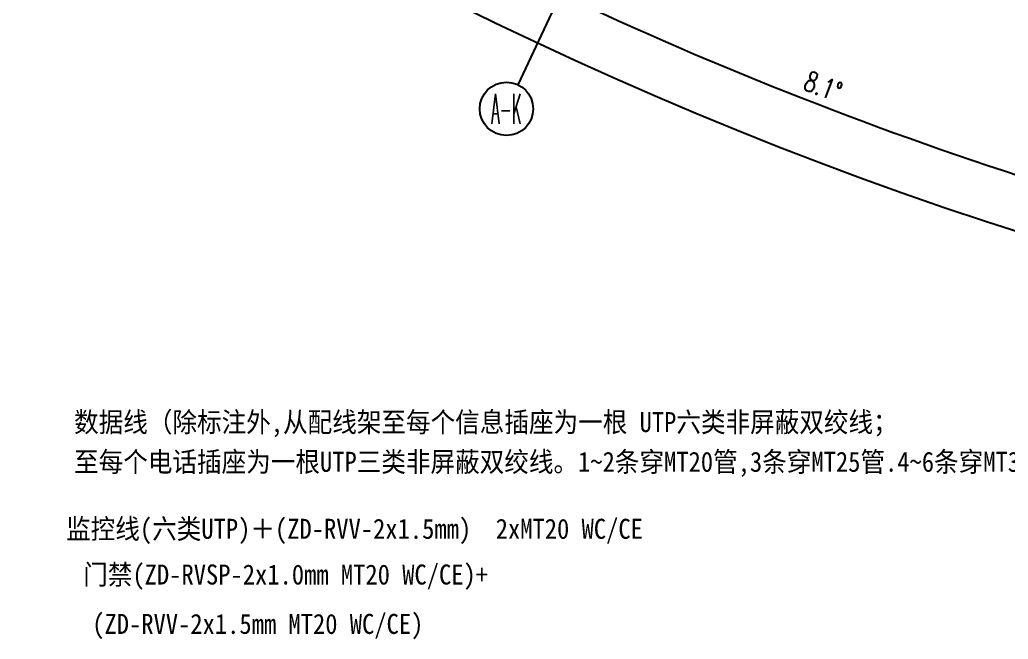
# Model space of a CAD drawing. Extents: x 13680 to 1640314, y -473492 to 65390.
# Drawn here: x 1438406 to 1453210, y -361555 to -352274 of the extents above; entities that cross this region are included whole.
import ezdxf
from ezdxf.enums import TextEntityAlignment as Align

# ---------------------------------------------------------------- set-up
doc = ezdxf.new("R2010")
doc.units = 0
doc.header["$LTSCALE"] = 1000
doc.header["$MEASUREMENT"] = 0
doc.linetypes.add('DASH', pattern=[0.35, 0.25, -0.1])
for name, color, linetype in [('0-电气文字', 6, 'Continuous'), ('AXIS', 1, 'Continuous'), ('AXIS_TEXT', 7, 'Continuous'), ('WINDOW', 2, 'Continuous'), ('室外建筑', 8, 'Continuous')]:
    doc.layers.add(name, color=color, linetype=linetype)
doc.styles.add('-宋体', font='', dxfattribs={"width": 1.3})
doc.styles.add('_TCH_AXIS', font='COMPLEX', dxfattribs={"bigfont": 'GBCBIG'})
doc.styles.add('_TCH_DIM_T3', font='SIMPLEX', dxfattribs={"width": 0.705882, "bigfont": 'GBCBIG'})
doc.styles.get('-宋体').set_extended_font_data('NSimSun')
doc.dimstyles.new('_TCH_ARROW&&100', dxfattribs={"dimtxt": 297.5, "dimasz": 200, "dimexe": 250, "dimexo": 300, "dimgap": 126.25, "dimtad": 1, "dimdec": 0, "dimzin": 0, "dimdsep": 46, "dimtxsty": '_TCH_DIM_T3', "dimcen": 0.09, "dimclrt": 7, "dimazin": 2, "dimtfac": 1, "dimtdec": 0, "dimtix": 1, "dimtmove": 2, "dimatfit": 3, "dimfxl": 1, "dimtolj": 1, "dimtzin": 0, "dimarcsym": 0})

# ---------------------------------------------------------------- blocks, each defined once
blk = doc.blocks.new('*D206')
at = {"layer": 'AXIS', "color": 0, "lineweight": -2, "transparency": 16777216}
for p, q in [((1447441, -349899), (1446398, -352116)), ((1454924, -352794), (1454203, -355135))]:
    blk.add_line(p, q, dxfattribs=at)
blk.add_arc((1471625, -298505), 59000, 244.99422, 252.70578, dxfattribs=at)
at = {"layer": 'AXIS', "color": 0, "transparency": 16777216}
for points in [[(1446671, -352005), (1446700, -351944), (1446504, -351890)], [(1454096, -354806), (1454076, -354869), (1454277, -354897)]]:
    blk.add_solid(points, dxfattribs=at)
at = {"layer": 'Defpoints', "color": 0, "transparency": 16777216}
for p in [(1471625, -298505), (1447569, -349627), (1455012, -352507), (1449047, -353014)]:
    blk.add_point(p, dxfattribs=at)
at = {"layer": 'AXIS', "color": 7, "transparency": 16777216, "insert": (1450437, -353274), "char_height": 297.5, "attachment_point": 5, "rotation": 338.85, "style": '_TCH_DIM_T3'}
blk.add_mtext('\\A1;8.1°', dxfattribs=at)
blk = doc.blocks.new('*D209')
at = {"layer": 'AXIS', "color": 0, "lineweight": -2, "transparency": 16777216}
for p, q in [((1414825, -298505), (1411575, -298505)), ((1462740, -354605), (1462231, -357815))]:
    blk.add_line(p, q, dxfattribs=at)
blk.add_arc((1471625, -298505), 59800, 180.19165, 260.80826, dxfattribs=at)
at = {"layer": 'AXIS', "color": 0, "transparency": 16777216}
for points in [[(1411792, -298705), (1411859, -298705), (1411825, -298505)], [(1462078, -357504), (1462068, -357570), (1462270, -357569)]]:
    blk.add_solid(points, dxfattribs=at)
at = {"layer": 'Defpoints', "color": 0, "transparency": 16777216}
for p in [(1415125, -298505), (1471625, -298505), (1418343, -325653), (1462787, -354309)]:
    blk.add_point(p, dxfattribs=at)
at = {"layer": 'AXIS', "color": 7, "transparency": 16777216, "insert": (1426362, -337163), "char_height": 297.5, "attachment_point": 5, "rotation": 310.5, "style": '_TCH_DIM_T3'}
blk.add_mtext('\\A1;81°', dxfattribs=at)

msp = doc.modelspace()

# ---------------------------------------------------------------- linework, layer by layer
at = {"layer": 'AXIS'}
msp.add_line((1447568.769, -349627.488), (1445865.652, -353246.796), dxfattribs=at)
msp.add_circle((1445695.34, -353608.727), 400, dxfattribs=at)
at = {"layer": 'WINDOW'}
for radius, start, end in [(54800, 179.7909126, 261.2080234), (54867, 228.7044267, 261.2777346), (55000, 228.5999999, 261.4156146), (54933, 228.7043012, 261.3462394)]:
    msp.add_arc((1471625.299, -298504.76), radius, start, end, dxfattribs=at)
at = {"layer": '室外建筑', "linetype": 'DASH', "ltscale": 2}
msp.add_arc((1471625.299, -298504.76), 55400, 179.1726169, 261.8263191, dxfattribs=at)

# ---------------------------------------------------------------- texts
at = {"layer": '0-电气文字', "color": 6, "linetype": 'Continuous', "style": '-宋体', "width": 0.9}
for s, p in [('数据线（除标注外,从配线架至每个信息插座为一根 UTP六类非屏蔽双绞线；', (1439218.978, -358451.711)), ('至每个电话插座为一根UTP三类非屏蔽双绞线。1~2条穿MT20管,3条穿MT25管.4~6条穿MT32管。）', (1439218.978, -359046.495)), ('监控线(六类UTP)＋(ZD-RVV-2x1.5mm)  2xMT20 WC/CE', (1439099.925, -360050.595)), ('门禁(ZD-RVSP-2x1.0mm MT20 WC/CE)+', (1439356.268, -360735.449)), ('(ZD-RVV-2x1.5mm MT20 WC/CE)', (1439491.111, -361475.139))]:
    msp.add_text(s, height=300, dxfattribs=at).set_placement(p)
at = {"layer": 'AXIS_TEXT', "style": '_TCH_AXIS', "width": 0.318182}
msp.add_text('A-K', height=452.5483, dxfattribs=at).set_placement((1445469.066, -353835.001), (1445921.614, -353835.001), align=Align.FIT)

# ---------------------------------------------------------------- dimensions: what is measured, and where the dimension line sits
at = {"layer": 'AXIS'}
for base, p1, p2, picture, middle in [((1418343.098, -325653.37), (1415125.299, -298504.783), (1462786.639, -354309.133), '*D209', (1426362.103, -337163.118)), ((1449046.976, -353013.652), (1447568.769, -349627.488), (1455012.021, -352507.065), '*D206', (1450436.683, -353273.986))]:
    dim = msp.add_angular_dim_3p(base=base, center=(1471625.299, -298504.76), p1=p1, p2=p2, dimstyle='_TCH_ARROW&&100', dxfattribs=at)
    dim.commit()
    dim.dimension.update_dxf_attribs({"geometry": picture, "text_midpoint": middle})

doc.saveas('drawing.dxf')
